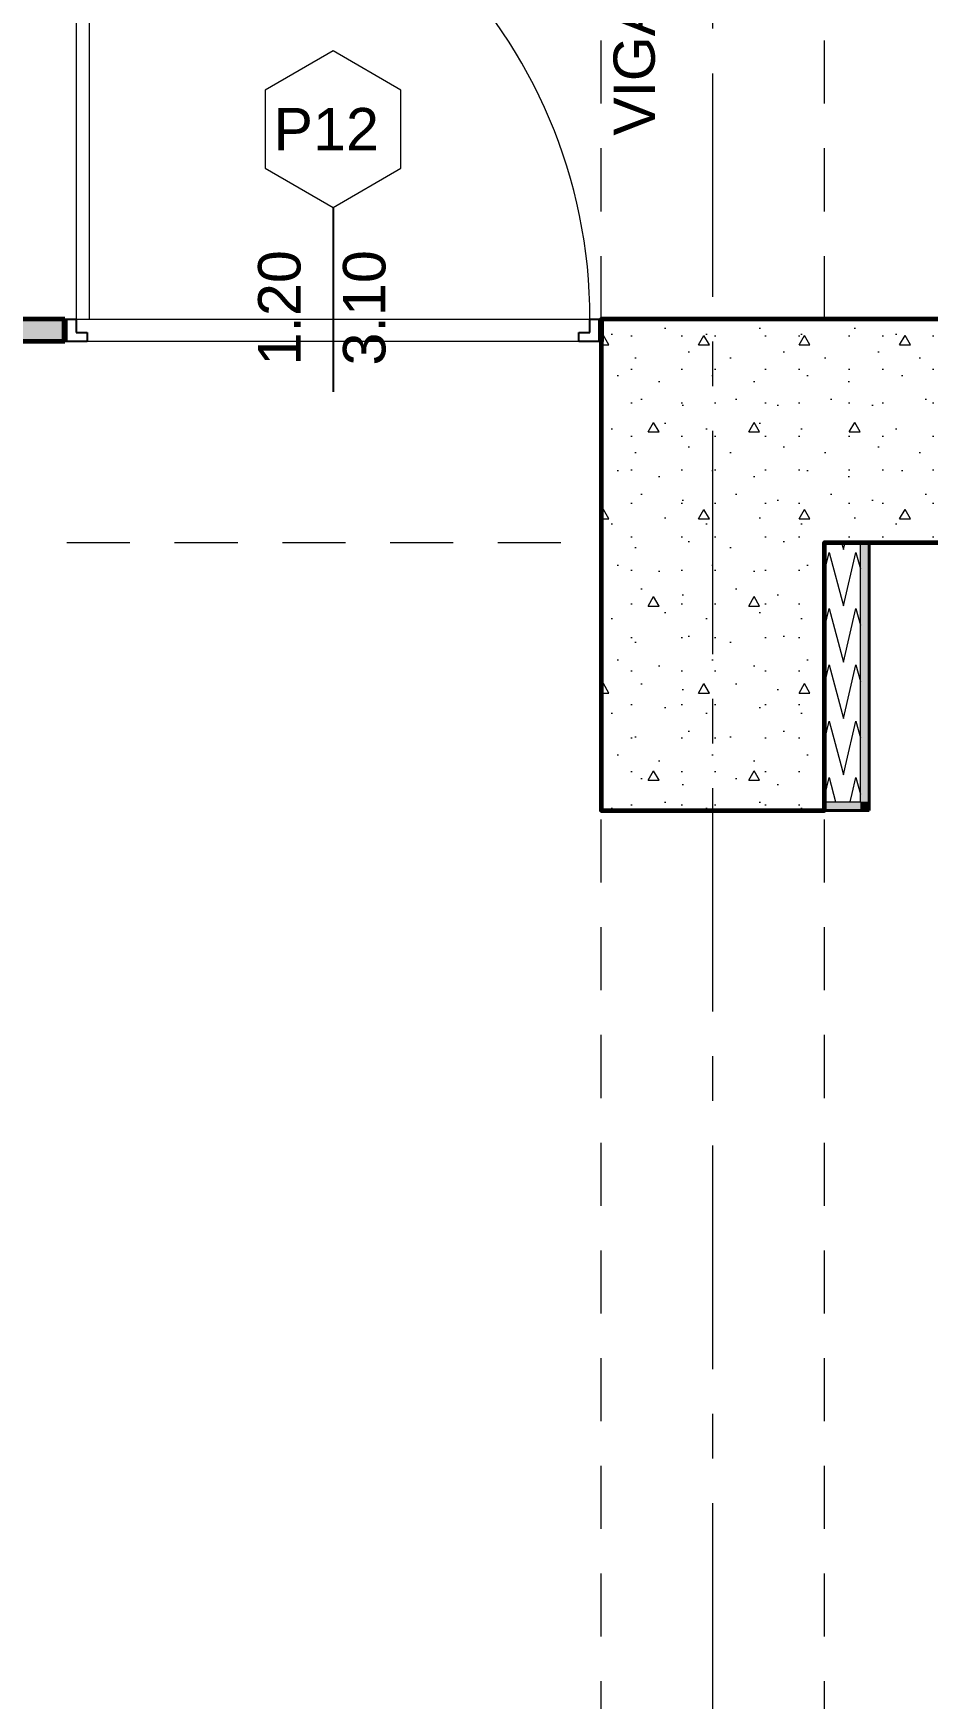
# Model space of a CAD drawing. Header units: inches. Extents: x -19 to 5698, y -728 to 92.
# Drawn here: x 299.299 to 301.301, y 14.312 to 18.04 of the extents above; entities that cross this region are included whole.
import ezdxf

# ---------------------------------------------------------------- set-up
doc = ezdxf.new("R2010")
doc.units = ezdxf.units.IN
doc.header["$MEASUREMENT"] = 0
doc.linetypes.add('Hidden Line', pattern=[0.195611, 0.141111, -0.0545])
doc.linetypes.add('Punto & Raya', pattern=[0.65, 0.5, -0.075, 0, -0.075])
for name, color, linetype in [('02 _ ARQ _ ALB _ Ejes Generales', 251, 'Continuous'), ('02 _ ARQ _ ALB _ Muros Interiores', 7, 'Continuous'), ('02 _ ARQ _ ZON _ Espacio.3D', 7, 'Continuous'), ('08 _ STR _ EXT _ 06 Columnas', 7, 'Continuous'), ('08 _ STR _ EXT _ 09 Vigas', 251, 'Continuous'), ('Acabado - Muros', 7, 'Continuous'), ('Estructura - 04 MURO', 7, 'Continuous'), ('Notas - Etiquetas', 7, 'Continuous')]:
    doc.layers.add(name, color=color, linetype=linetype)
doc.styles.add('Estilo_Generado_4', font='swisse.ttf')

# ---------------------------------------------------------------- blocks, each defined once
blk = doc.blocks.new('*X214', base_point=(2412.1771, 0))
at = {"layer": 'Estructura - 04 MURO', "color": 9, "linetype": 'Continuous', "lineweight": 5}
for p, q in [((2435.7839, 16.3999), (2435.7892, 16.38)), ((2435.7892, 16.38), (2435.7938, 16.3999)), ((2435.8088, 16.3382), (2435.8171, 16.3739)), ((2435.8171, 16.3739), (2435.827, 16.3367))]:
    blk.add_line(p, q, dxfattribs=at)
blk = doc.blocks.new('*X215', base_point=(2412.1771, 0))
at = {"layer": 'Estructura - 04 MURO', "color": 9, "linetype": 'Continuous', "lineweight": 5}
for p, q in [((2435.747, 16.3308), (2435.7571, 16.3739)), ((2435.7571, 16.3739), (2435.7716, 16.3199)), ((2435.8045, 16.3199), (2435.8088, 16.3382))]:
    blk.add_line(p, q, dxfattribs=at)
blk = doc.blocks.new('*X216', base_point=(2412.1771, 0))
at = {"layer": 'Estructura - 04 MURO', "color": 9, "linetype": 'Continuous', "lineweight": 5}
for p, q in [((2435.7849, 16.9), (2435.7892, 16.884)), ((2435.7892, 16.884), (2435.7929, 16.9)), ((2435.747, 16.8348), (2435.7571, 16.8779)), ((2435.7571, 16.8779), (2435.7892, 16.758)), ((2435.7892, 16.758), (2435.8171, 16.8779)), ((2435.8171, 16.8779), (2435.827, 16.8407)), ((2435.747, 16.7088), (2435.7571, 16.7519)), ((2435.7571, 16.7519), (2435.7892, 16.632)), ((2435.7892, 16.632), (2435.8171, 16.7519)), ((2435.8171, 16.7519), (2435.827, 16.7147)), ((2435.747, 16.5828), (2435.7571, 16.6259)), ((2435.7571, 16.6259), (2435.7892, 16.506)), ((2435.7892, 16.506), (2435.8171, 16.6259)), ((2435.8171, 16.6259), (2435.827, 16.5887)), ((2435.747, 16.4568), (2435.7571, 16.4999)), ((2435.7571, 16.4999), (2435.7839, 16.3999)), ((2435.7938, 16.3999), (2435.8171, 16.4999)), ((2435.8171, 16.4999), (2435.827, 16.4627))]:
    blk.add_line(p, q, dxfattribs=at)

msp = doc.modelspace()

# ---------------------------------------------------------------- hatches: boundary and pattern name
at = {"layer": '08 _ STR _ EXT _ 06 Columnas', "linetype": 'Continuous', "lineweight": 9}
h = msp.add_hatch(dxfattribs=at)
h.set_pattern_fill('HORMIGÓN_EN_MASA_0002', style=0, pattern_type=2)
h.set_pattern_definition([(0, (277.50006, 1e-08), (0, 0.3897114), [0.024375, -0.200625]), (0, (277.61256, 0.19486), (0, 0.3897114), [0.024375, -0.200625]), (60, (277.50006, 1e-08), (-0.3375, 0.1948557), [0.024375, -0.200625]), (60, (277.72506, 1e-08), (-0.3375, 0.1948557), [0.024375, -0.200625]), (120, (277.52444, 1e-08), (0.3375, 0.1948557), [0.024375, -0.200625]), (120, (277.74944, 1e-08), (0.3375, 0.1948557), [0.024375, -0.200625]), (0, (277.50006, 0.0375), (0, 0.075), [0, -0.075, 0, -0.1125]), (45, (277.53756, 0.0375), (-0.053033, 0.053033), [0, -0.05625, 0, -0.09375])])
h.paths.add_polyline_path([(301.67, 17.4), (300.57, 17.4), (300.57, 16.2998), (301.07, 16.2999), (301.07, 16.9), (301.67, 16.9001)])
at = {"layer": 'Acabado - Muros', "linetype": 'Continuous', "lineweight": 0}
msp.add_hatch(color=254, dxfattribs=at).paths.add_polyline_path([(299.27, 17.4), (299.27, 17.35), (299.37, 17.35), (299.37, 17.4)])
at = {"layer": 'Estructura - 04 MURO', "linetype": 'Continuous', "lineweight": 9}
for points in [[(301.17, 16.9), (301.15, 16.9), (301.15, 16.3199), (301.17, 16.3199)], [(301.15, 16.3199), (301.07, 16.3199), (301.07, 16.2999), (301.15, 16.2999)], [(301.17, 16.3199), (301.15, 16.3199), (301.17, 16.2999)], [(301.15, 16.2999), (301.17, 16.2999), (301.15, 16.3199)]]:
    msp.add_hatch(color=250, dxfattribs=at).paths.add_polyline_path(points)

# ---------------------------------------------------------------- linework, layer by layer
at = {"layer": '02 _ ARQ _ ALB _ Ejes Generales', "color": 251, "linetype": 'Punto & Raya', "lineweight": 13, "true_color": 0x636466}
msp.add_line((300.82, 3.05), (300.82, 44.9), dxfattribs=at)
at = {"layer": '02 _ ARQ _ ALB _ Muros Interiores', "color": 165, "linetype": 'Continuous', "lineweight": 15}
for p, q in [((299.395, 18.55), (299.395, 17.4)), ((299.425, 17.4), (299.425, 18.55)), ((299.395, 17.4), (299.425, 17.4))]:
    msp.add_line(p, q, dxfattribs=at)
at = {"layer": '02 _ ARQ _ ALB _ Muros Interiores', "color": 152, "linetype": 'Continuous', "lineweight": 25}
msp.add_line((299.97, 17.65), (299.97, 17.2375), dxfattribs=at)
at = {"layer": '02 _ ARQ _ ALB _ Muros Interiores', "color": 7, "linetype": 'Continuous', "lineweight": 80}
for p, q in [((299.37, 17.35), (299.37, 17.4)), ((299.37, 17.35), (299.37, 17.4)), ((299.37, 17.35), (299.37, 17.4)), ((300.57, 17.35), (300.57, 17.4)), ((300.57, 17.35), (300.57, 17.4)), ((300.57, 17.35), (300.57, 17.4))]:
    msp.add_line(p, q, dxfattribs=at)
at = {"layer": '02 _ ARQ _ ALB _ Muros Interiores', "color": 165, "linetype": 'Continuous', "lineweight": 25}
for p, q in [((299.37, 17.35), (299.37, 17.4)), ((299.37, 17.4), (299.395, 17.4)), ((299.395, 17.4), (299.395, 17.37)), ((299.395, 17.37), (299.42, 17.37)), ((299.42, 17.37), (299.42, 17.35)), ((300.52, 17.35), (300.52, 17.37)), ((300.52, 17.37), (300.545, 17.37)), ((300.545, 17.37), (300.545, 17.4)), ((300.545, 17.4), (300.57, 17.4)), ((300.57, 17.4), (300.57, 17.35)), ((299.42, 17.35), (299.37, 17.35)), ((300.57, 17.35), (300.52, 17.35))]:
    msp.add_line(p, q, dxfattribs=at)
at = {"layer": '02 _ ARQ _ ALB _ Muros Interiores', "color": 251, "linetype": 'Continuous', "lineweight": 13, "flags": 128}
msp.add_lwpolyline([(299.97, 18), (299.8185, 17.9125), (299.8185, 17.7375), (299.97, 17.65), (300.1216, 17.7375), (300.1216, 17.9125)], close=True, dxfattribs=at)
at = {"layer": '02 _ ARQ _ ALB _ Muros Interiores', "color": 165, "linetype": 'Continuous', "lineweight": 15}
msp.add_arc((299.395, 17.4), 1.15, 0, 90, dxfattribs=at)
at = {"layer": '02 _ ARQ _ ZON _ Espacio.3D', "color": 254, "linetype": 'Continuous', "lineweight": 0, "flags": 128}
msp.add_lwpolyline([(285.82, 11.584, 1.006545), (290.9535, 6.4505), (297.3949, 6.4505), (297.3958, 7.7), (297.6258, 7.7), (297.6258, 6.4505), (302.4195, 6.4505), (302.4195, 7.7), (302.995, 7.7), (302.995, 17.35), (301.67, 17.35), (301.67, 16.9001), (301.07, 16.9), (301.07, 16.2999), (300.57, 16.2998), (300.5701, 17.35), (297.5201, 17.35), (297.5201, 26.5963), (285.82, 26.5963), (285.82, 22.7663), (287.07, 22.7663), (287.07, 22.4977), (285.82, 22.4977)], format="xyb", close=True, dxfattribs=at)
msp.add_lwpolyline([(297.5701, 17.4), (322.07, 17.4)], dxfattribs=at)
at = {"layer": '08 _ STR _ EXT _ 06 Columnas', "color": 7, "linetype": 'Continuous', "lineweight": 60, "flags": 128}
msp.add_lwpolyline([(301.67, 17.4), (300.57, 17.4), (300.57, 16.2998), (301.07, 16.2999), (301.07, 16.9), (301.67, 16.9001)], close=True, dxfattribs=at)
at = {"layer": '08 _ STR _ EXT _ 09 Vigas', "color": 251, "linetype": 'Hidden Line', "lineweight": 13, "true_color": 0x636466}
for p, q in [((300.57, 17.4), (300.57, 29.7)), ((301.07, 17.4), (301.07, 29.7)), ((287.07, 17.4), (307.57, 17.4)), ((294.07, 16.9), (300.57, 16.9)), ((300.57, 7.7), (300.57, 16.9)), ((301.07, 16.9), (307.57, 16.9)), ((301.07, 7.7), (301.07, 16.9))]:
    msp.add_line(p, q, dxfattribs=at)
at = {"layer": 'Acabado - Muros', "color": 7, "linetype": 'Continuous', "lineweight": 60}
for p, q in [((299.37, 17.4), (299.27, 17.4)), ((299.37, 17.4), (299.37, 17.35)), ((299.37, 17.35), (299.27, 17.35))]:
    msp.add_line(p, q, dxfattribs=at)
at = {"layer": 'Estructura - 04 MURO', "color": 143, "linetype": 'Continuous', "lineweight": 5}
for p, q in [((301.15, 16.3999), (301.15, 16.9)), ((301.15, 16.3199), (301.15, 16.3999)), ((301.15, 16.3199), (301.15, 16.3999)), ((301.07, 16.3199), (301.15, 16.3199))]:
    msp.add_line(p, q, dxfattribs=at)
at = {"layer": 'Estructura - 04 MURO', "color": 7, "linetype": 'Continuous', "lineweight": 40, "flags": 128}
for points in [[(301.17, 16.9), (301.15, 16.9)], [(301.17, 16.3199), (301.17, 16.9)], [(301.07, 16.2999), (301.17, 16.2999)], [(301.17, 16.2999), (301.17, 16.3199)]]:
    msp.add_lwpolyline(points, dxfattribs=at)

# ---------------------------------------------------------------- block references
at = {"layer": 'Estructura - 04 MURO', "color": 7, "lineweight": 80}
for name in ['*X216', '*X215', '*X214']:
    msp.add_blockref(name, (277.5001, 0), dxfattribs=at)

# ---------------------------------------------------------------- texts
at = {"layer": '02 _ ARQ _ ALB _ Muros Interiores', "color": 5, "lineweight": 25, "insert": (299.8367, 17.7775), "char_height": 0.095, "attachment_point": 7, "style": 'Estilo_Generado_4'}
msp.add_mtext('\\A1;{\\pql;\\pt0;\\fSwis721 Ex BT|b0|i0|c0|p34;P12\\fSwis721 Ex BT|b0|i0|c0|p34;\\fSwis721 Ex BT|b0|i0|c0|p34;\\fSwis721 Ex BT|b0|i0|c0|p34;}', dxfattribs=at)
at = {"layer": '02 _ ARQ _ ALB _ Muros Interiores', "color": 5, "lineweight": 25, "char_height": 0.095, "attachment_point": 7, "rotation": 90, "style": 'Estilo_Generado_4'}
for s, insert in [('\\A1;{\\pql;\\pt0;\\fSwis721 Ex BT|b0|i0|c0|p34;1.20\\fSwis721 Ex BT|b0|i0|c0|p34;\\A1{\\H.66x;\\S^  ;}\\fSwis721 Ex BT|b0|i0|c0|p34;\\fSwis721 Ex BT|b0|i0|c0|p34;}', (299.925, 17.296)), ('\\A1;{\\pql;\\pt0;\\fSwis721 Ex BT|b0|i0|c0|p34;3.10\\fSwis721 Ex BT|b0|i0|c0|p34;\\A1{\\H.66x;\\S^  ;}\\fSwis721 Ex BT|b0|i0|c0|p34;\\fSwis721 Ex BT|b0|i0|c0|p34;}', (300.115, 17.296))]:
    msp.add_mtext(s, dxfattribs=dict(at, insert=insert))
at = {"layer": 'Notas - Etiquetas', "color": 171, "linetype": 'Continuous', "lineweight": 13, "insert": (300.5976, 17.8104), "char_height": 0.0925, "attachment_point": 1, "rotation": 90, "style": 'Estilo_Generado_4'}
msp.add_mtext('\\A1;{\\pql;\\fSwis721 Ex BT|b0|i0|c0|p34;VIGA-103\\fSwis721 Ex BT|b0|i0|c0|p34; \\fSwis721 Ex BT|b0|i0|c0|p34;0.90\\fSwis721 Ex BT|b0|i0|c0|p34;x\\fSwis721 Ex BT|b0|i0|c0|p34;0.50\\fSwis721 Ex BT|b0|i0|c0|p34;m}', dxfattribs=at)

doc.saveas('drawing.dxf')
